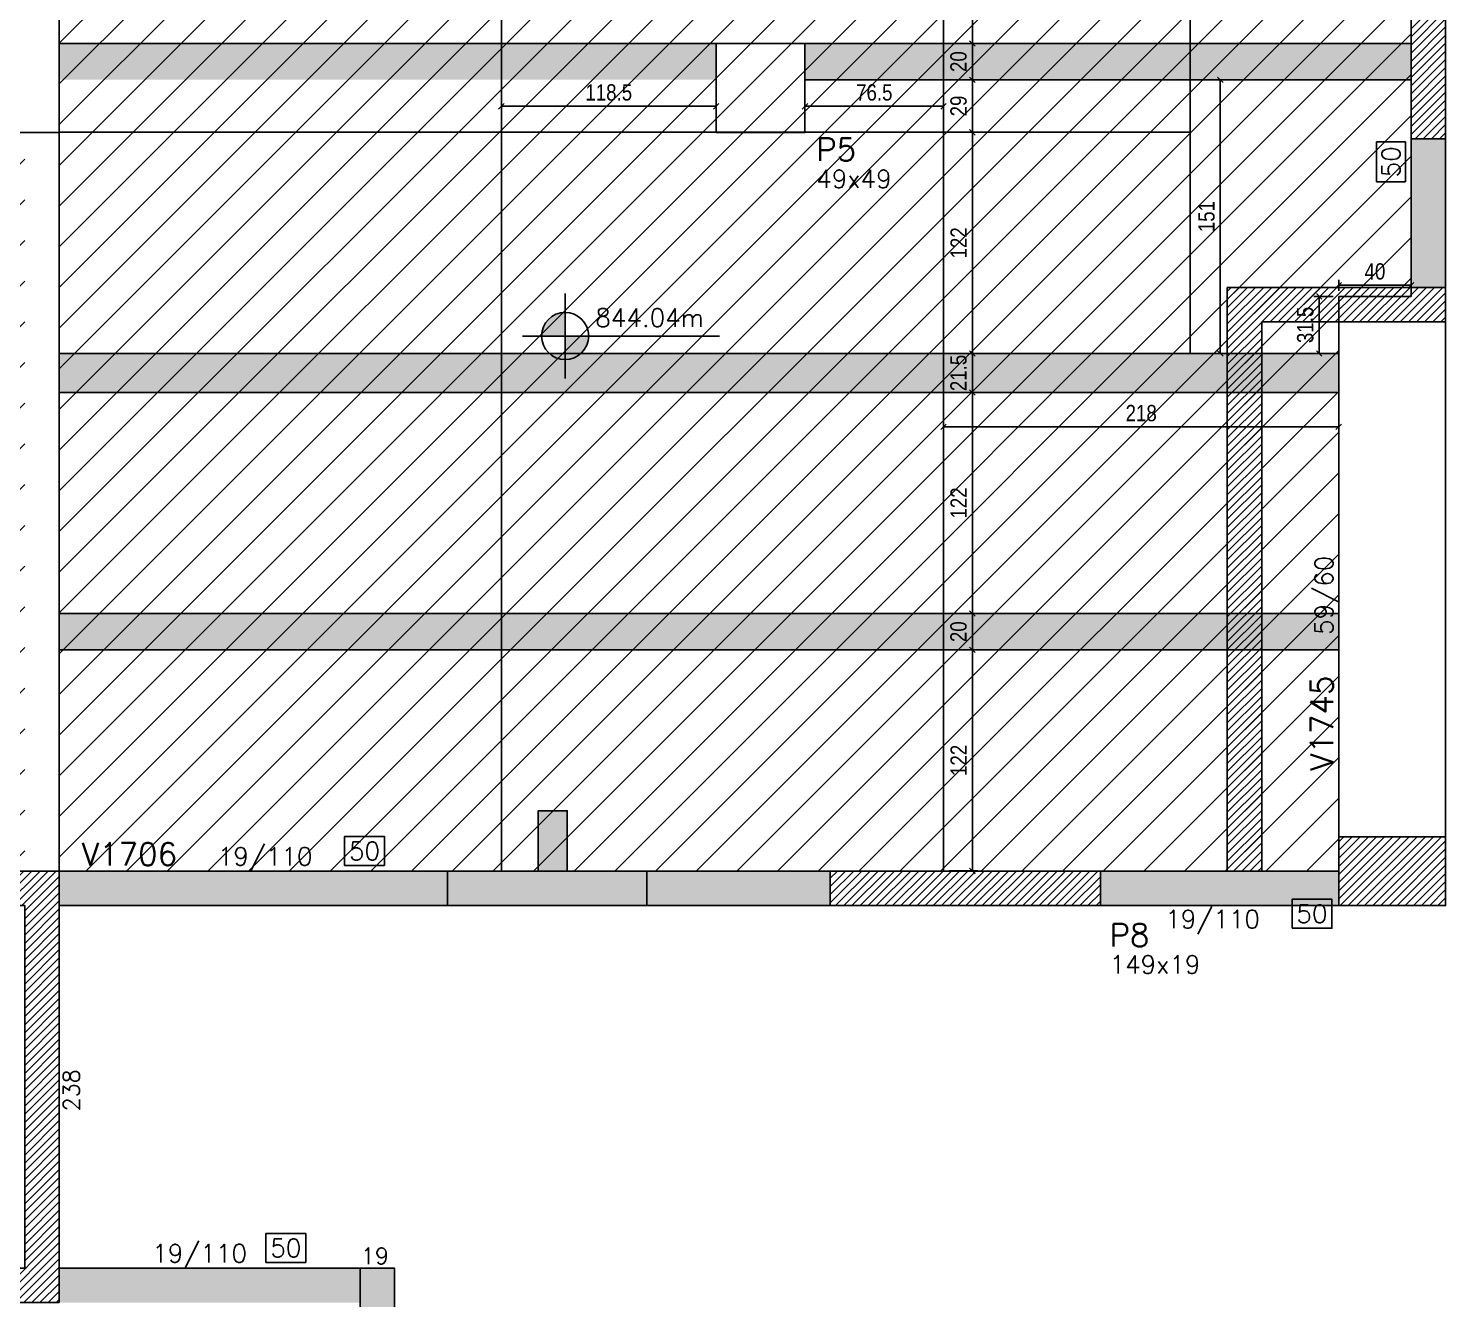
# Model space of a CAD drawing. Extents: x 1860 to 8661, y -614 to 3008.
# Drawn here: x 6508 to 7290, y 1387 to 2087 of the extents above; entities that cross this region are included whole.
import ezdxf
from ezdxf.enums import TextEntityAlignment as Align

# ---------------------------------------------------------------- set-up
doc = ezdxf.new("R2010")
doc.units = 0
for name, color, linetype in [('COTA', 241, 'Continuous'), ('F-AUX-RED', 1, 'Continuous'), ('F-CORTE', 4, 'Continuous'), ('F-DESNIVEL-1', 254, 'Continuous'), ('F-NÍVEL-PLANTA', 2, 'Continuous'), ('F-PILARES-DIM', 172, 'Continuous'), ('F-PILARES-HACH', 174, 'Continuous'), ('F-PILARES-M', 170, 'Continuous'), ('F-PILARES-NOME', 170, 'Continuous'), ('F-PILARES-S', 170, 'Continuous'), ('F-SOLIDO-CORTE', 71, 'Continuous'), ('F-TEXTO', 6, 'Continuous'), ('F-VIGAS', 3, 'Continuous'), ('F-VIGAS-DIM', 2, 'Continuous'), ('F-VIGAS-NOME', 4, 'Continuous'), ('Painéis', 200, 'Continuous')]:
    doc.layers.add(name, color=color, linetype=linetype)
doc.layers.add('Hachura', color=251, linetype='Continuous', lineweight=9)
doc.styles.add('COTA TECNICA-50', font='techl___.ttf', dxfattribs={"height": 9})
doc.styles.add('MCP', font='romans.shx')
doc.dimstyles.new('COTA PAINEL-50', dxfattribs={"dimtxt": 9, "dimasz": 3, "dimexe": 3, "dimexo": 3, "dimgap": 3, "dimtad": 1, "dimdec": 1, "dimzin": 12, "dimdsep": 46, "dimtxsty": 'COTA TECNICA-50', "dimblk1": 'OBLIQUE', "dimblk2": 'OBLIQUE', "dimsah": 1, "dimcen": 0.9, "dimclrd": 4, "dimclre": 4, "dimclrt": 240, "dimadec": 1, "dimazin": 3, "dimtfac": 1, "dimtdec": 1, "dimtmove": 0, "dimatfit": 3, "dimfxl": 1, "dimtolj": 1, "dimtzin": 12, "dimarcsym": 0})
pattern_1 = [(45, (4454.8736, 10738.8875), (-2.245064, 2.245064), [])]

# ---------------------------------------------------------------- blocks, each defined once
blk = doc.blocks.new('*U36')
at = {"layer": 'F-VIGAS-DIM', "color": 1}
blk.add_lwpolyline([(0, 0), (22, 0), (22, 16), (0, 16)], close=True, dxfattribs=at)
at = {"layer": 'F-VIGAS-DIM', "style": 'MCP'}
blk.add_attdef('DIM', text='', height=10, dxfattribs=at).set_placement((11, 8), align=Align.MIDDLE_CENTER)
blk = doc.blocks.new('Nível - Planta')
at = {"layer": 'F-NÍVEL-PLANTA'}
h = blk.add_hatch(color=71, dxfattribs=at)
h.paths.add_polyline_path([(0, 0), (0, 0.26, 0.414214), (-0.26, 0)])
h.paths.add_polyline_path([(0.26, 0), (0, 0), (0, -0.26, 0.414214)])
for p, q in [((0, -0.469), (0, 0.469)), ((-0.469, 0), (1.704, 0))]:
    blk.add_line(p, q, dxfattribs=at)
blk.add_circle((0, 0), 0.26, dxfattribs=at)
at = {"layer": 'F-TEXTO', "color": 3, "style": 'MCP'}
blk.add_attdef('NÍVEL', (0.333, 0.102), '', height=0.2, dxfattribs=at)
blk = doc.blocks.new('_Oblique')
at = {"color": 0, "linetype": 'ByBlock', "lineweight": -2}
blk.add_line((-0.5, -0.5), (0.5, 0.5), dxfattribs=at)
blk = doc.blocks.new('*D1150')
at = {"layer": 'COTA', "color": 4, "lineweight": -2, "transparency": 16777216}
for p, q in [((7227.87, 1939.49), (7217.13, 1939.49)), ((7220.13, 1907.99), (7220.13, 1939.49)), ((7227.87, 1907.99), (7217.13, 1907.99))]:
    blk.add_line(p, q, dxfattribs=at)
at = {"layer": 'Defpoints', "color": 0, "transparency": 16777216}
for p in [(7220.13, 1939.49), (7230.87, 1939.49), (7230.87, 1907.99)]:
    blk.add_point(p, dxfattribs=at)
at = {"layer": 'COTA', "color": 4, "lineweight": -2, "transparency": 16777216, "xscale": 3, "yscale": 3, "zscale": 3}
for p, rotation in [((7220.13, 1939.49), 90), ((7220.13, 1907.99), 270)]:
    blk.add_blockref('_Oblique', p, dxfattribs=dict(at, rotation=rotation))
at = {"layer": 'COTA', "color": 240, "transparency": 16777216, "insert": (7212.43, 1923.74), "char_height": 9, "attachment_point": 5, "rotation": 90, "style": 'COTA TECNICA-50'}
blk.add_mtext('\\A1;31.5', dxfattribs=at)
blk = doc.blocks.new('*D1151')
at = {"layer": 'COTA', "color": 4, "lineweight": -2, "transparency": 16777216}
for p, q in [((7230.87, 1942.49), (7230.87, 1948.6)), ((7270.87, 1942.49), (7270.87, 1948.6)), ((7230.87, 1945.6), (7270.87, 1945.6))]:
    blk.add_line(p, q, dxfattribs=at)
at = {"layer": 'Defpoints', "color": 0, "transparency": 16777216}
for p in [(7230.87, 1939.49), (7270.87, 1945.6), (7270.87, 1939.49)]:
    blk.add_point(p, dxfattribs=at)
at = {"layer": 'COTA', "color": 4, "lineweight": -2, "transparency": 16777216, "xscale": 3, "yscale": 3, "zscale": 3, "rotation": 180}
blk.add_blockref('_Oblique', (7230.87, 1945.6), dxfattribs=at)
at = {"layer": 'COTA', "color": 4, "lineweight": -2, "transparency": 16777216, "xscale": 3, "yscale": 3, "zscale": 3}
blk.add_blockref('_Oblique', (7270.87, 1945.6), dxfattribs=at)
at = {"layer": 'COTA', "color": 240, "transparency": 16777216, "insert": (7250.87, 1953.2), "char_height": 9, "attachment_point": 5, "style": 'COTA TECNICA-50'}
blk.add_mtext('\\A1;40', dxfattribs=at)
blk = doc.blocks.new('*D1156')
at = {"layer": 'COTA', "color": 4, "lineweight": -2, "transparency": 16777216}
for p, q in [((7015.87, 1744.49), (7031.72, 1744.49)), ((7028.72, 1622.49), (7028.72, 1744.49)), ((7015.87, 1622.49), (7031.72, 1622.49))]:
    blk.add_line(p, q, dxfattribs=at)
at = {"layer": 'Defpoints', "color": 0, "transparency": 16777216}
for p in [(7012.87, 1744.49), (7028.72, 1744.49), (7012.87, 1622.49)]:
    blk.add_point(p, dxfattribs=at)
at = {"layer": 'COTA', "color": 4, "lineweight": -2, "transparency": 16777216, "xscale": 3, "yscale": 3, "zscale": 3}
for p, rotation in [((7028.72, 1744.49), 90), ((7028.72, 1622.49), 270)]:
    blk.add_blockref('_Oblique', p, dxfattribs=dict(at, rotation=rotation))
at = {"layer": 'COTA', "color": 240, "transparency": 16777216, "insert": (7021.16, 1683.49), "char_height": 9, "attachment_point": 5, "rotation": 90, "style": 'COTA TECNICA-50'}
blk.add_mtext('\\A1;122', dxfattribs=at)
blk = doc.blocks.new('*D1157')
at = {"layer": 'COTA', "color": 4, "lineweight": -2, "transparency": 16777216}
for p, q in [((7015.87, 1764.49), (7031.72, 1764.49)), ((7028.72, 1744.49), (7028.72, 1764.49)), ((7015.87, 1744.49), (7031.72, 1744.49))]:
    blk.add_line(p, q, dxfattribs=at)
at = {"layer": 'Defpoints', "color": 0, "transparency": 16777216}
for p in [(7012.87, 1764.49), (7028.72, 1764.49), (7012.87, 1744.49)]:
    blk.add_point(p, dxfattribs=at)
at = {"layer": 'COTA', "color": 4, "lineweight": -2, "transparency": 16777216, "xscale": 3, "yscale": 3, "zscale": 3}
for p, rotation in [((7028.72, 1764.49), 90), ((7028.72, 1744.49), 270)]:
    blk.add_blockref('_Oblique', p, dxfattribs=dict(at, rotation=rotation))
at = {"layer": 'COTA', "color": 240, "transparency": 16777216, "insert": (7021.12, 1754.49), "char_height": 9, "attachment_point": 5, "rotation": 90, "style": 'COTA TECNICA-50'}
blk.add_mtext('\\A1;20', dxfattribs=at)
blk = doc.blocks.new('*D1158')
at = {"layer": 'COTA', "color": 4, "lineweight": -2, "transparency": 16777216}
for p, q in [((7015.87, 1886.49), (7031.72, 1886.49)), ((7028.72, 1764.49), (7028.72, 1886.49)), ((7015.87, 1764.49), (7031.72, 1764.49))]:
    blk.add_line(p, q, dxfattribs=at)
at = {"layer": 'Defpoints', "color": 0, "transparency": 16777216}
for p in [(7012.87, 1886.49), (7028.72, 1886.49), (7012.87, 1764.49)]:
    blk.add_point(p, dxfattribs=at)
at = {"layer": 'COTA', "color": 4, "lineweight": -2, "transparency": 16777216, "xscale": 3, "yscale": 3, "zscale": 3}
for p, rotation in [((7028.72, 1886.49), 90), ((7028.72, 1764.49), 270)]:
    blk.add_blockref('_Oblique', p, dxfattribs=dict(at, rotation=rotation))
at = {"layer": 'COTA', "color": 240, "transparency": 16777216, "insert": (7021.16, 1825.49), "char_height": 9, "attachment_point": 5, "rotation": 90, "style": 'COTA TECNICA-50'}
blk.add_mtext('\\A1;122', dxfattribs=at)
blk = doc.blocks.new('*D1159')
at = {"layer": 'COTA', "color": 4, "lineweight": -2, "transparency": 16777216}
for p, q in [((7015.87, 1907.99), (7031.72, 1907.99)), ((7028.72, 1886.49), (7028.72, 1907.99)), ((7015.87, 1886.49), (7031.72, 1886.49))]:
    blk.add_line(p, q, dxfattribs=at)
at = {"layer": 'Defpoints', "color": 0, "transparency": 16777216}
for p in [(7012.87, 1907.99), (7028.72, 1907.99), (7012.87, 1886.49)]:
    blk.add_point(p, dxfattribs=at)
at = {"layer": 'COTA', "color": 4, "lineweight": -2, "transparency": 16777216, "xscale": 3, "yscale": 3, "zscale": 3}
for p, rotation in [((7028.72, 1907.99), 90), ((7028.72, 1886.49), 270)]:
    blk.add_blockref('_Oblique', p, dxfattribs=dict(at, rotation=rotation))
at = {"layer": 'COTA', "color": 240, "transparency": 16777216, "insert": (7021.12, 1897.24), "char_height": 9, "attachment_point": 5, "rotation": 90, "style": 'COTA TECNICA-50'}
blk.add_mtext('\\A1;21.5', dxfattribs=at)
blk = doc.blocks.new('*D1160')
at = {"layer": 'COTA', "color": 4, "lineweight": -2, "transparency": 16777216}
for p, q in [((7015.87, 2029.99), (7031.72, 2029.99)), ((7028.72, 1907.99), (7028.72, 2029.99)), ((7015.87, 1907.99), (7031.72, 1907.99))]:
    blk.add_line(p, q, dxfattribs=at)
at = {"layer": 'Defpoints', "color": 0, "transparency": 16777216}
for p in [(7012.87, 2029.99), (7028.72, 2029.99), (7012.87, 1907.99)]:
    blk.add_point(p, dxfattribs=at)
at = {"layer": 'COTA', "color": 4, "lineweight": -2, "transparency": 16777216, "xscale": 3, "yscale": 3, "zscale": 3}
for p, rotation in [((7028.72, 2029.99), 90), ((7028.72, 1907.99), 270)]:
    blk.add_blockref('_Oblique', p, dxfattribs=dict(at, rotation=rotation))
at = {"layer": 'COTA', "color": 240, "transparency": 16777216, "insert": (7021.16, 1968.99), "char_height": 9, "attachment_point": 5, "rotation": 90, "style": 'COTA TECNICA-50'}
blk.add_mtext('\\A1;122', dxfattribs=at)
blk = doc.blocks.new('*D1161')
at = {"layer": 'COTA', "color": 4, "lineweight": -2, "transparency": 16777216}
for p, q in [((7015.87, 2058.99), (7031.72, 2058.99)), ((7028.72, 2029.99), (7028.72, 2058.99)), ((7015.87, 2029.99), (7031.72, 2029.99))]:
    blk.add_line(p, q, dxfattribs=at)
at = {"layer": 'Defpoints', "color": 0, "transparency": 16777216}
for p in [(7012.87, 2058.99), (7028.72, 2058.99), (7012.87, 2029.99)]:
    blk.add_point(p, dxfattribs=at)
at = {"layer": 'COTA', "color": 4, "lineweight": -2, "transparency": 16777216, "xscale": 3, "yscale": 3, "zscale": 3}
for p, rotation in [((7028.72, 2058.99), 90), ((7028.72, 2029.99), 270)]:
    blk.add_blockref('_Oblique', p, dxfattribs=dict(at, rotation=rotation))
at = {"layer": 'COTA', "color": 240, "transparency": 16777216, "insert": (7021.14, 2044.49), "char_height": 9, "attachment_point": 5, "rotation": 90, "style": 'COTA TECNICA-50'}
blk.add_mtext('\\A1;29', dxfattribs=at)
blk = doc.blocks.new('*D1162')
at = {"layer": 'COTA', "color": 4, "lineweight": -2, "transparency": 16777216}
for p, q in [((7015.87, 2078.99), (7031.72, 2078.99)), ((7028.72, 2058.99), (7028.72, 2078.99)), ((7015.87, 2058.99), (7031.72, 2058.99))]:
    blk.add_line(p, q, dxfattribs=at)
at = {"layer": 'Defpoints', "color": 0, "transparency": 16777216}
for p in [(7012.87, 2078.99), (7028.72, 2078.99), (7012.87, 2058.99)]:
    blk.add_point(p, dxfattribs=at)
at = {"layer": 'COTA', "color": 4, "lineweight": -2, "transparency": 16777216, "xscale": 3, "yscale": 3, "zscale": 3}
for p, rotation in [((7028.72, 2078.99), 90), ((7028.72, 2058.99), 270)]:
    blk.add_blockref('_Oblique', p, dxfattribs=dict(at, rotation=rotation))
at = {"layer": 'COTA', "color": 240, "transparency": 16777216, "insert": (7021.12, 2068.99), "char_height": 9, "attachment_point": 5, "rotation": 90, "style": 'COTA TECNICA-50'}
blk.add_mtext('\\A1;20', dxfattribs=at)
blk = doc.blocks.new('*D1163')
at = {"layer": 'COTA', "color": 4, "lineweight": -2, "transparency": 16777216}
for p, q in [((7015.87, 2200.99), (7031.72, 2200.99)), ((7028.72, 2078.99), (7028.72, 2200.99)), ((7015.87, 2078.99), (7031.72, 2078.99))]:
    blk.add_line(p, q, dxfattribs=at)
at = {"layer": 'Defpoints', "color": 0, "transparency": 16777216}
for p in [(7012.87, 2200.99), (7028.72, 2200.99), (7012.87, 2078.99)]:
    blk.add_point(p, dxfattribs=at)
at = {"layer": 'COTA', "color": 4, "lineweight": -2, "transparency": 16777216, "xscale": 3, "yscale": 3, "zscale": 3}
for p, rotation in [((7028.72, 2200.99), 90), ((7028.72, 2078.99), 270)]:
    blk.add_blockref('_Oblique', p, dxfattribs=dict(at, rotation=rotation))
at = {"layer": 'COTA', "color": 240, "transparency": 16777216, "insert": (7021.16, 2139.99), "char_height": 9, "attachment_point": 5, "rotation": 90, "style": 'COTA TECNICA-50'}
blk.add_mtext('\\A1;122', dxfattribs=at)
blk = doc.blocks.new('*D1166')
at = {"layer": 'COTA', "color": 4, "lineweight": -2, "transparency": 16777216}
for p, q in [((7012.87, 1883.49), (7012.87, 1864.44)), ((7230.87, 1883.49), (7230.87, 1864.44)), ((7012.87, 1867.44), (7230.87, 1867.44))]:
    blk.add_line(p, q, dxfattribs=at)
at = {"layer": 'Defpoints', "color": 0, "transparency": 16777216}
for p in [(7012.87, 1886.49), (7230.87, 1886.49), (7230.87, 1867.44)]:
    blk.add_point(p, dxfattribs=at)
at = {"layer": 'COTA', "color": 4, "lineweight": -2, "transparency": 16777216, "xscale": 3, "yscale": 3, "zscale": 3, "rotation": 180}
blk.add_blockref('_Oblique', (7012.87, 1867.44), dxfattribs=at)
at = {"layer": 'COTA', "color": 4, "lineweight": -2, "transparency": 16777216, "xscale": 3, "yscale": 3, "zscale": 3}
blk.add_blockref('_Oblique', (7230.87, 1867.44), dxfattribs=at)
at = {"layer": 'COTA', "color": 240, "transparency": 16777216, "insert": (7121.87, 1875.02), "char_height": 9, "attachment_point": 5, "style": 'COTA TECNICA-50'}
blk.add_mtext('\\A1;218', dxfattribs=at)
blk = doc.blocks.new('*D1167')
at = {"layer": 'COTA', "color": 4, "lineweight": -2, "transparency": 16777216}
for p, q in [((7151.87, 2058.99), (7168.54, 2058.99)), ((7165.54, 1907.99), (7165.54, 2058.99)), ((7151.87, 1907.99), (7168.54, 1907.99))]:
    blk.add_line(p, q, dxfattribs=at)
at = {"layer": 'Defpoints', "color": 0, "transparency": 16777216}
for p in [(7148.87, 2058.99), (7165.54, 2058.99), (7148.87, 1907.99)]:
    blk.add_point(p, dxfattribs=at)
at = {"layer": 'COTA', "color": 4, "lineweight": -2, "transparency": 16777216, "xscale": 3, "yscale": 3, "zscale": 3}
for p, rotation in [((7165.54, 2058.99), 90), ((7165.54, 1907.99), 270)]:
    blk.add_blockref('_Oblique', p, dxfattribs=dict(at, rotation=rotation))
at = {"layer": 'COTA', "color": 240, "transparency": 16777216, "insert": (7157.94, 1983.49), "char_height": 9, "attachment_point": 5, "rotation": 90, "style": 'COTA TECNICA-50'}
blk.add_mtext('\\A1;151', dxfattribs=at)
blk = doc.blocks.new('*D1168')
at = {"layer": 'COTA', "color": 4, "lineweight": -2, "transparency": 16777216}
for p, q in [((6768.87, 2055.99), (6768.87, 2041.33)), ((6887.37, 2055.99), (6887.37, 2041.33)), ((6768.87, 2044.33), (6887.37, 2044.33))]:
    blk.add_line(p, q, dxfattribs=at)
at = {"layer": 'Defpoints', "color": 0, "transparency": 16777216}
for p in [(6768.87, 2058.99), (6887.37, 2058.99), (6887.37, 2044.33)]:
    blk.add_point(p, dxfattribs=at)
at = {"layer": 'COTA', "color": 4, "lineweight": -2, "transparency": 16777216, "xscale": 3, "yscale": 3, "zscale": 3, "rotation": 180}
blk.add_blockref('_Oblique', (6768.87, 2044.33), dxfattribs=at)
at = {"layer": 'COTA', "color": 4, "lineweight": -2, "transparency": 16777216, "xscale": 3, "yscale": 3, "zscale": 3}
blk.add_blockref('_Oblique', (6887.37, 2044.33), dxfattribs=at)
at = {"layer": 'COTA', "color": 240, "transparency": 16777216, "insert": (6828.12, 2051.94), "char_height": 9, "attachment_point": 5, "style": 'COTA TECNICA-50'}
blk.add_mtext('\\A1;118.5', dxfattribs=at)
blk = doc.blocks.new('*D1169')
at = {"layer": 'COTA', "color": 4, "lineweight": -2, "transparency": 16777216}
for p, q in [((6936.37, 2055.99), (6936.37, 2041.33)), ((7012.87, 2055.99), (7012.87, 2041.33)), ((6936.37, 2044.33), (7012.87, 2044.33))]:
    blk.add_line(p, q, dxfattribs=at)
at = {"layer": 'Defpoints', "color": 0, "transparency": 16777216}
for p in [(6936.37, 2058.99), (7012.87, 2058.99), (7012.87, 2044.33)]:
    blk.add_point(p, dxfattribs=at)
at = {"layer": 'COTA', "color": 4, "lineweight": -2, "transparency": 16777216, "xscale": 3, "yscale": 3, "zscale": 3, "rotation": 180}
blk.add_blockref('_Oblique', (6936.37, 2044.33), dxfattribs=at)
at = {"layer": 'COTA', "color": 4, "lineweight": -2, "transparency": 16777216, "xscale": 3, "yscale": 3, "zscale": 3}
blk.add_blockref('_Oblique', (7012.87, 2044.33), dxfattribs=at)
at = {"layer": 'COTA', "color": 240, "transparency": 16777216, "insert": (6974.62, 2051.92), "char_height": 9, "attachment_point": 5, "style": 'COTA TECNICA-50'}
blk.add_mtext('\\A1;76.5', dxfattribs=at)

msp = doc.modelspace()

# ---------------------------------------------------------------- hatches: boundary and pattern name
at = {"layer": 'F-AUX-RED'}
h = msp.add_hatch(dxfattribs=at)
h.set_pattern_fill('ANSI31', color=256)
h.set_pattern_definition([(45, (4454.8736, -4261.1125), (-2.245064, 2.245064), [])])
h.paths.add_polyline_path([(7289.87, 1944.39), (7169.37, 1944.39), (7169.37, 1622.39), (7188.37, 1622.39), (7188.37, 1925.39), (7289.87, 1925.39)])
at = {"layer": 'F-PILARES-HACH', "linetype": 'Continuous'}
h = msp.add_hatch(dxfattribs=at)
h.set_pattern_fill('ANSI31', color=256, style=0)
h.set_pattern_definition(pattern_1)
h.paths.add_polyline_path([(7270.87, 2026.39), (7289.87, 2026.39), (7289.87, 2153.39), (7270.87, 2153.39)], flags=16)
h = msp.add_hatch(dxfattribs=at)
h.set_pattern_fill('ANSI31', color=256, style=0)
h.set_pattern_definition(pattern_1)
h.paths.add_polyline_path([(7230.87, 1603.39), (7289.87, 1603.39), (7289.87, 1641.39), (7230.87, 1641.39)], flags=16)
h = msp.add_hatch(dxfattribs=at)
h.set_pattern_fill('ANSI31', color=256, style=0)
h.set_pattern_definition(pattern_1)
h.paths.add_polyline_path([(6524.87, 1384.39), (6524.87, 1622.39), (6286.87, 1622.39), (6286.87, 1603.39), (6505.87, 1603.39), (6505.87, 1403.39), (6286.87, 1403.39), (6286.87, 1384.39)], flags=16)
h = msp.add_hatch(dxfattribs=at)
h.set_pattern_fill('ANSI31', color=256, style=0)
h.set_pattern_definition(pattern_1)
h.paths.add_polyline_path([(6950.37, 1603.39), (7099.37, 1603.39), (7099.37, 1622.39), (6950.37, 1622.39)], flags=16)
at = {"layer": 'F-SOLIDO-CORTE', "linetype": 'Continuous'}
msp.add_hatch(color=256, dxfattribs=at).paths.add_polyline_path([(6739.18, 1603.39), (6849.18, 1603.39), (6849.18, 1622.39), (6805.18, 1622.39), (6805.18, 1655.74), (6789.18, 1655.74), (6789.18, 1622.39), (6739.18, 1622.39)], flags=16)
msp.add_hatch(color=256, dxfattribs=at).paths.add_polyline_path([(6739.18, 1603.39), (6849.18, 1603.39), (6849.18, 1622.39), (6805.18, 1622.39), (6805.18, 1655.74), (6789.18, 1655.74), (6789.18, 1622.39), (6739.18, 1622.39)], flags=16)
at = {"layer": 'Hachura', "linetype": 'ByBlock'}
h = msp.add_hatch(dxfattribs=at)
h.set_pattern_fill('ANSI31', color=256, scale=5)
h.set_pattern_definition([(45, (6102.888, -94.022), (-11.22532, 11.22532), [])])
h.paths.add_polyline_path([(6485.87, 2048.89), (6485.87, 2128.89), (6495.87, 2128.89), (6495.87, 2344.39), (5792.87, 2344.39), (5749.87, 2344.39), (5749.87, 2153.39), (5749.87, 2048.89), (5978.87, 2048.89)])
h.paths.add_polyline_path([(5978.87, 2029.89), (5749.87, 2029.89), (5749.87, 1954.39), (5749.87, 1723.39), (5749.87, 1622.39), (6286.87, 1622.39), (6505.87, 1622.39), (6505.87, 2029.89), (6485.87, 2029.89)])
h.paths.add_polyline_path([(7270.87, 2153.39), (7270.87, 2344.39), (7235.87, 2344.39), (6562.87, 2344.39), (6524.87, 2344.39), (6524.87, 2128.89), (6524.87, 2029.89), (6524.87, 1622.39), (6950.37, 1622.39), (7099.37, 1622.39), (7230.87, 1622.39), (7230.87, 1641.39), (7230.87, 1939.39), (7270.87, 1939.39), (7270.87, 2026.39)])
h.paths.add_polyline_path([(5582.87, 1567.39), (5730.87, 1567.39), (5730.87, 1723.39), (5730.87, 1954.39), (5730.87, 2029.89), (5582.87, 2029.89)])
at = {"layer": 'Hachura'}
h = msp.add_hatch(color=256, dxfattribs=at)
h.dxf.hatch_style = 1
h.paths.add_polyline_path([(6768.87, 2200.99), (6768.87, 2222.49), (6524.87, 2222.49), (6524.87, 2202.62), (6524.87, 2200.99)])
h.paths.add_polyline_path([(6768.87, 2222.49), (6768.87, 2200.99), (7012.87, 2200.99), (7012.87, 2222.49)])
h.paths.add_polyline_path([(7012.87, 2222.49), (7012.87, 2200.99), (7148.87, 2200.99), (7148.87, 2222.49)])
h.paths.add_polyline_path([(7148.87, 2222.49), (7148.87, 2200.99), (7270.87, 2200.99), (7270.87, 2222.49), (7267.75, 2222.49), (7267.75, 2212.38), (7251.75, 2212.38), (7251.75, 2222.49)])
h.paths.add_polyline_path([(7148.87, 2078.99), (7148.87, 2058.99), (7270.87, 2058.99), (7270.87, 2078.99)])
h.paths.add_polyline_path([(7012.87, 2078.99), (7012.87, 2058.99), (7148.87, 2058.99), (7148.87, 2078.99)])
h.paths.add_polyline_path([(6936.37, 2078.99), (6936.37, 2058.99), (7012.87, 2058.99), (7012.87, 2078.99)])
h.paths.add_polyline_path([(6768.87, 2078.99), (6768.87, 2058.99), (6887.37, 2058.99), (6887.37, 2078.99)])
h.paths.add_polyline_path([(6524.87, 2078.99), (6524.87, 2058.99), (6768.87, 2058.99), (6768.87, 2078.99)])
h.paths.add_polyline_path([(6768.87, 1886.49), (6768.87, 1907.99), (6524.87, 1907.99), (6524.87, 1886.49)])
h.paths.add_polyline_path([(7012.87, 1886.49), (7012.87, 1907.99), (6768.87, 1907.99), (6768.87, 1886.49)])
h.paths.add_polyline_path([(7230.87, 1886.49), (7230.87, 1907.99), (7012.87, 1907.99), (7012.87, 1886.49)])
h.paths.add_polyline_path([(7230.87, 1744.49), (7230.87, 1764.49), (7012.87, 1764.49), (7012.87, 1744.49)])
h.paths.add_polyline_path([(7012.87, 1744.49), (7012.87, 1764.49), (6768.87, 1764.49), (6768.87, 1744.49)])
h.paths.add_polyline_path([(6768.87, 1744.49), (6768.87, 1764.49), (6524.87, 1764.49), (6524.87, 1744.49)])

# ---------------------------------------------------------------- linework, layer by layer
at = {"layer": 'F-AUX-RED', "color": 2}
for p, q in [((7289.87, 1944.39), (7169.37, 1944.39)), ((7169.37, 1622.39), (7169.37, 1944.39)), ((7289.87, 1925.39), (7289.87, 1944.39)), ((7188.37, 1925.39), (7289.87, 1925.39)), ((7188.37, 1622.39), (7188.37, 1925.39)), ((7169.37, 1622.39), (7188.37, 1622.39))]:
    msp.add_line(p, q, dxfattribs=at)
at = {"layer": 'F-CORTE', "linetype": 'Continuous'}
msp.add_lwpolyline([(6739.18, 1603.39), (6849.18, 1603.39), (6849.18, 1622.39), (6805.18, 1622.39), (6805.18, 1655.74), (6805.18, 1622.39), (6849.18, 1622.39), (6849.18, 1603.39), (6739.18, 1603.39), (6739.18, 1622.39), (6789.18, 1622.39), (6789.18, 1655.74), (6789.18, 1622.39), (6739.18, 1622.39), (6739.18, 1603.39)], dxfattribs=at)
at = {"layer": 'F-DESNIVEL-1', "linetype": 'Continuous'}
for points in [[(7289.87, 1944.39), (7270.87, 1944.39), (7289.87, 2026.39), (7270.87, 2026.39)], [(6524.97, 1622.39), (6524.97, 1603.39), (6950.27, 1603.39)], [(6524.97, 1622.39), (6950.27, 1603.39), (6950.27, 1622.39)], [(6524.97, 1622.39), (6950.27, 1622.39), (6524.97, 1622.39)], [(7099.47, 1622.39), (7099.47, 1603.39), (7230.77, 1603.39)], [(7099.47, 1622.39), (7230.77, 1603.39), (7230.77, 1622.39)], [(7099.47, 1622.39), (7230.77, 1622.39), (7099.47, 1622.39)], [(6524.97, 1403.39), (6524.97, 1384.39), (6690.77, 1384.39)], [(6524.97, 1403.39), (6690.77, 1384.39), (6690.77, 1403.39)], [(6524.97, 1403.39), (6690.77, 1403.39), (6524.97, 1403.39)]]:
    msp.add_solid(points, dxfattribs=at)
at = {"layer": 'F-DESNIVEL-1'}
msp.add_solid([(6709.87, 1341.36), (6690.87, 1341.36), (6709.87, 1403.39), (6690.87, 1403.39)], dxfattribs=at)
at = {"layer": 'F-PILARES-M', "linetype": 'Continuous'}
for points in [[(6485.87, 2029.89), (6524.87, 2029.89), (6524.87, 2128.89), (6485.87, 2128.89), (6485.87, 2029.89)], [(6887.37, 2029.89), (6936.37, 2029.89), (6936.37, 2078.89), (6887.37, 2078.89), (6887.37, 2029.89)], [(6690.87, 1341.36), (6749.87, 1341.36), (6749.87, 1356.36), (6709.87, 1356.36), (6709.87, 1403.39), (6690.87, 1403.39), (6690.87, 1341.36)]]:
    msp.add_lwpolyline(points, dxfattribs=at)
at = {"layer": 'F-PILARES-S', "linetype": 'Continuous'}
for points in [[(7270.87, 2026.39), (7289.87, 2026.39), (7289.87, 2153.39), (7270.87, 2153.39), (7270.87, 2026.39)], [(7230.87, 1603.39), (7289.87, 1603.39), (7289.87, 1641.39), (7230.87, 1641.39), (7230.87, 1603.39)], [(6524.87, 1384.39), (6524.87, 1622.39), (6286.87, 1622.39), (6286.87, 1603.39), (6505.87, 1603.39), (6505.87, 1403.39), (6286.87, 1403.39), (6286.87, 1384.39), (6524.87, 1384.39)], [(6950.37, 1603.39), (7099.37, 1603.39), (7099.37, 1622.39), (6950.37, 1622.39), (6950.37, 1603.39)]]:
    msp.add_lwpolyline(points, dxfattribs=at)
at = {"layer": 'F-SOLIDO-CORTE'}
msp.add_lwpolyline([(6739.18, 1603.39), (6849.18, 1603.39), (6849.18, 1622.39), (6805.18, 1622.39), (6805.18, 1655.74), (6789.18, 1655.74), (6789.18, 1622.39), (6739.18, 1622.39), (6739.18, 1603.39)], dxfattribs=at)
msp.add_lwpolyline([(6739.18, 1603.39), (6849.18, 1603.39), (6849.18, 1622.39), (6805.18, 1622.39), (6805.18, 1655.74), (6789.18, 1655.74), (6789.18, 1622.39), (6739.18, 1622.39), (6739.18, 1603.39)], dxfattribs=at)
at = {"layer": 'F-VIGAS'}
for points in [[(6524.87, 1622.39), (6524.87, 2029.89)], [(7270.87, 2026.39), (7270.87, 1939.39)], [(7289.87, 1939.39), (7289.87, 2026.39)], [(7230.87, 1939.39), (7230.87, 1641.39)], [(7270.87, 1939.39), (7230.87, 1939.39)], [(7289.87, 1641.39), (7289.87, 1939.39)], [(6950.37, 1622.39), (6524.87, 1622.39)], [(7230.87, 1622.39), (7099.37, 1622.39)], [(6524.87, 1603.39), (6950.37, 1603.39)], [(7099.37, 1603.39), (7230.87, 1603.39)], [(6690.87, 1403.39), (6524.87, 1403.39)]]:
    msp.add_lwpolyline(points, dxfattribs=at)
at = {"layer": 'Painéis'}
for points in [[(6768.87, 1622.49), (6768.87, 2344.49)], [(7012.87, 1622.49), (7012.87, 2344.49)], [(7148.87, 1907.99), (7148.87, 2344.49)], [(6524.87, 2078.99), (7270.87, 2078.99)], [(6936.37, 2058.99), (7270.87, 2058.99)], [(7148.87, 2029.99), (6524.87, 2029.99)], [(7230.87, 1907.99), (6524.87, 1907.99)], [(7230.87, 1886.49), (6524.87, 1886.49)], [(7230.87, 1764.49), (6524.87, 1764.49)], [(7230.87, 1744.49), (6524.87, 1744.49)]]:
    msp.add_lwpolyline(points, dxfattribs=at)

# ---------------------------------------------------------------- block references
at = {"layer": 'F-NÍVEL-PLANTA', "linetype": 'Continuous', "xscale": 50, "yscale": 50, "zscale": 50}
msp.add_blockref('Nível - Planta', (6804.04, 1917.61), dxfattribs=at).add_auto_attribs({'NÍVEL': '844.04m'})
at = {"layer": 'F-VIGAS-DIM', "linetype": 'Continuous', "rotation": 90}
msp.add_blockref('*U36', (7267.75, 2002.71), dxfattribs=at).add_auto_attribs({'DIM': '50'})
at = {"layer": 'F-VIGAS-DIM', "linetype": 'Continuous'}
for p in [(6682.37, 1625.51), (7205.12, 1590.89), (6638.97, 1406.51)]:
    msp.add_blockref('*U36', p, dxfattribs=at).add_auto_attribs({'DIM': '50'})

# ---------------------------------------------------------------- texts
at = {"layer": 'F-PILARES-DIM', "linetype": 'Continuous', "style": 'MCP'}
for s, height, p in [('49x49', 10, (6942.62, 1999.26)), ('149x19', 10, (7104.43, 1565.9)), ('19', 9, (6691.37, 1405.64))]:
    msp.add_text(s, height=height, dxfattribs=at).set_placement(p)
msp.add_text('238', height=9, rotation=90, dxfattribs=at).set_placement((6536.12, 1489.89))
at = {"layer": 'F-PILARES-NOME', "linetype": 'Continuous', "style": 'MCP'}
for s, p in [('P5', (6942.62, 2014.26)), ('P8', (7104.43, 1580.9))]:
    msp.add_text(s, height=12.5, dxfattribs=at).set_placement(p)
at = {"layer": 'F-VIGAS-DIM', "linetype": 'Continuous', "style": 'MCP'}
msp.add_text('59/60', height=10, rotation=90, dxfattribs=at).set_placement((7227.75, 1752.7))
for p in [(6612.37, 1625.51), (7135.12, 1590.89), (6576.24, 1406.51)]:
    msp.add_text('19/110', height=10, dxfattribs=at).set_placement(p)
at = {"layer": 'F-VIGAS-NOME', "linetype": 'Continuous', "style": 'MCP'}
msp.add_text('V1745', height=12.5, rotation=90, dxfattribs=at).set_placement((7227.75, 1677.7))
msp.add_text('V1706', height=12.5, dxfattribs=at).set_placement((6537.37, 1625.51))

# ---------------------------------------------------------------- dimensions: what is measured, and where the dimension line sits
at = {"layer": 'COTA'}
for base, p1, p2, picture, middle in [((7028.72, 2200.99), (7012.87, 2078.99), (7012.87, 2200.99), '*D1163', (7021.16, 2139.99)), ((7028.72, 2078.99), (7012.87, 2058.99), (7012.87, 2078.99), '*D1162', (7021.12, 2068.99)), ((7028.72, 2058.99), (7012.87, 2029.99), (7012.87, 2058.99), '*D1161', (7021.14, 2044.49)), ((7028.72, 2029.99), (7012.87, 1907.99), (7012.87, 2029.99), '*D1160', (7021.16, 1968.99)), ((7028.72, 1886.49), (7012.87, 1764.49), (7012.87, 1886.49), '*D1158', (7021.16, 1825.49)), ((7028.72, 1764.49), (7012.87, 1744.49), (7012.87, 1764.49), '*D1157', (7021.12, 1754.49))]:
    dim = msp.add_linear_dim(base=base, p1=p1, p2=p2, angle=90, dimstyle='COTA PAINEL-50', override={"dimtmove": 1}, dxfattribs=at)
    dim.commit()
    dim.dimension.update_dxf_attribs({"geometry": picture, "text_midpoint": middle})
for base, p1, p2, picture, middle in [((6887.37, 2044.33), (6768.87, 2058.99), (6887.37, 2058.99), '*D1168', (6828.12, 2051.94)), ((7012.87, 2044.33), (6936.37, 2058.99), (7012.87, 2058.99), '*D1169', (6974.62, 2051.92)), ((7270.87, 1945.6), (7230.87, 1939.49), (7270.87, 1939.49), '*D1151', (7250.87, 1953.2)), ((7230.87, 1867.44), (7012.87, 1886.49), (7230.87, 1886.49), '*D1166', (7121.87, 1875.02))]:
    dim = msp.add_linear_dim(base=base, p1=p1, p2=p2, dimstyle='COTA PAINEL-50', dxfattribs=at)
    dim.commit()
    dim.dimension.update_dxf_attribs({"geometry": picture, "text_midpoint": middle})
for base, p1, p2, picture, middle in [((7165.54, 2058.99), (7148.87, 1907.99), (7148.87, 2058.99), '*D1167', (7157.94, 1983.49)), ((7220.13, 1939.49), (7230.87, 1907.99), (7230.87, 1939.49), '*D1150', (7212.43, 1923.74)), ((7028.72, 1744.49), (7012.87, 1622.49), (7012.87, 1744.49), '*D1156', (7021.16, 1683.49))]:
    dim = msp.add_linear_dim(base=base, p1=p1, p2=p2, angle=90, dimstyle='COTA PAINEL-50', dxfattribs=at)
    dim.commit()
    dim.dimension.update_dxf_attribs({"geometry": picture, "text_midpoint": middle})
dim = msp.add_linear_dim(base=(7028.72, 1907.99), p1=(7012.87, 1886.49), p2=(7012.87, 1907.99), angle=90, dimstyle='COTA PAINEL-50', override={"dimtmove": 1}, dxfattribs=at)
dim.commit()
dim.dimension.update_dxf_attribs({"geometry": '*D1159', "text_midpoint": (7028.72, 1897.24), "dimtype": 160})

doc.saveas('drawing.dxf')
